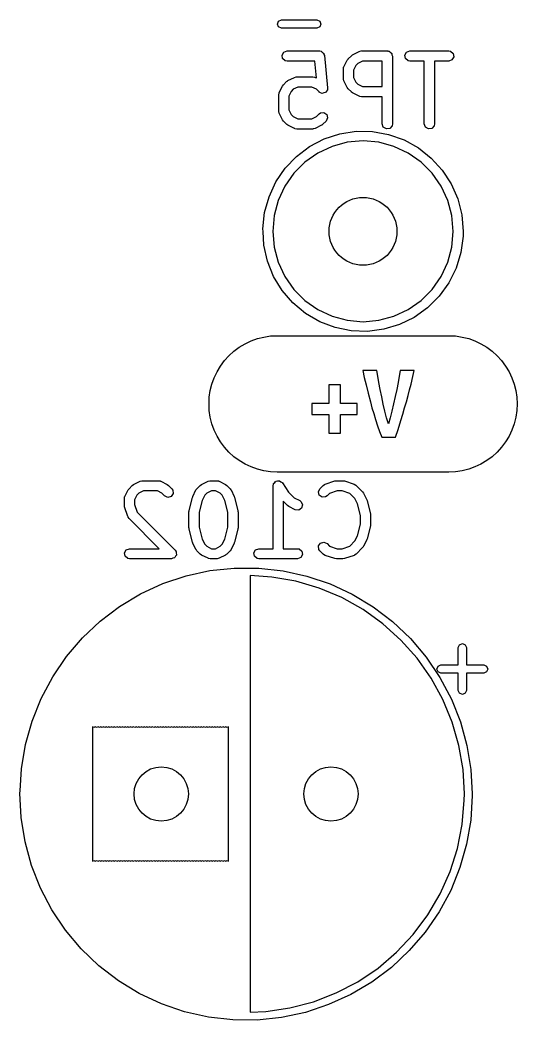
# Model space of a CAD drawing. Extents: x 64 to 231, y -147 to -43.
# Drawn here: x 175.47 to 182.79, y -129.69 to -114.97 of the extents above; entities that cross this region are included whole.
import ezdxf

# ---------------------------------------------------------------- set-up
doc = ezdxf.new("R2010")
doc.units = 0
doc.layers.add('BLACK', color=7, linetype='CONTINUOUS')

msp = doc.modelspace()

# ---------------------------------------------------------------- linework, layer by layer
at = {"layer": 'BLACK', "linetype": 'CONTINUOUS'}
for p, q in [((179.257, -115.035), (179.274, -114.993)), ((179.274, -115.077), (179.257, -115.035)), ((179.274, -114.993), (179.317, -114.975)), ((179.317, -115.095), (179.274, -115.077)), ((179.317, -114.975), (179.839, -114.975)), ((179.839, -114.975), (179.882, -114.993)), ((179.882, -115.077), (179.839, -115.095)), ((179.882, -114.993), (179.899, -115.035)), ((179.899, -115.035), (179.882, -115.077)), ((179.839, -115.095), (179.317, -115.095)), ((179.325, -115.492), (179.351, -115.448)), ((179.334, -115.542), (179.325, -115.492)), ((179.351, -115.448), (179.399, -115.43)), ((179.399, -115.43), (179.875, -115.43)), ((179.875, -115.43), (179.879, -115.431)), ((179.879, -115.431), (179.881, -115.43)), ((179.881, -115.43), (179.883, -115.431)), ((179.883, -115.431), (179.901, -115.435)), ((179.901, -115.435), (179.913, -115.445)), ((179.913, -115.445), (179.927, -115.451)), ((179.927, -115.451), (179.932, -115.461)), ((179.932, -115.461), (179.94, -115.467)), ((179.94, -115.467), (179.943, -115.483)), ((179.943, -115.483), (179.95, -115.498)), ((179.95, -115.498), (179.997, -115.974)), ((180.298, -115.547), (180.346, -115.5)), ((180.346, -115.5), (180.364, -115.487)), ((180.364, -115.487), (180.365, -115.486)), ((180.365, -115.486), (180.46, -115.438)), ((180.46, -115.438), (180.485, -115.43)), ((180.485, -115.43), (180.49, -115.432)), ((180.49, -115.432), (180.494, -115.43)), ((180.494, -115.43), (180.875, -115.43)), ((180.875, -115.43), (180.885, -115.432)), ((180.885, -115.432), (180.888, -115.431)), ((180.888, -115.431), (180.891, -115.433)), ((180.891, -115.433), (180.901, -115.435)), ((180.901, -115.435), (180.916, -115.447)), ((180.916, -115.447), (180.932, -115.457)), ((180.932, -115.457), (180.935, -115.463)), ((180.935, -115.463), (180.94, -115.467)), ((180.94, -115.467), (180.943, -115.487)), ((180.943, -115.487), (180.95, -115.505)), ((180.95, -115.505), (180.95, -116.505)), ((181.134, -115.492), (181.16, -115.448)), ((181.143, -115.542), (181.134, -115.492)), ((181.16, -115.448), (181.208, -115.43)), ((181.208, -115.43), (181.78, -115.43)), ((181.78, -115.43), (181.805, -115.435)), ((181.805, -115.435), (181.845, -115.467)), ((181.854, -115.518), (181.828, -115.562)), ((181.845, -115.467), (181.854, -115.518)), ((179.373, -115.575), (179.334, -115.542)), ((179.399, -115.58), (179.373, -115.575)), ((179.807, -115.58), (179.399, -115.58)), ((179.832, -115.828), (179.807, -115.58)), ((180.233, -115.67), (180.236, -115.666)), ((180.236, -115.662), (180.284, -115.567)), ((180.236, -115.666), (180.236, -115.662)), ((180.284, -115.567), (180.297, -115.549)), ((180.297, -115.549), (180.298, -115.547)), ((180.413, -115.645), (180.379, -115.713)), ((180.443, -115.614), (180.413, -115.645)), ((180.512, -115.58), (180.443, -115.614)), ((180.8, -115.58), (180.512, -115.58)), ((180.8, -115.954), (180.8, -115.58)), ((181.183, -115.575), (181.143, -115.542)), ((181.208, -115.58), (181.183, -115.575)), ((181.419, -115.58), (181.208, -115.58)), ((181.419, -116.505), (181.419, -115.58)), ((181.78, -115.58), (181.569, -115.58)), ((181.569, -115.58), (181.569, -116.505)), ((181.828, -115.562), (181.78, -115.58)), ((179.508, -115.819), (179.533, -115.811)), ((179.533, -115.811), (179.537, -115.812)), ((179.537, -115.812), (179.542, -115.811)), ((179.542, -115.811), (179.78, -115.811)), ((179.78, -115.811), (179.805, -115.815)), ((180.229, -115.695), (180.233, -115.67)), ((180.229, -115.838), (180.229, -115.695)), ((180.379, -115.713), (180.379, -115.821)), ((179.284, -116.043), (179.332, -115.948)), ((179.332, -115.948), (179.345, -115.93)), ((179.345, -115.93), (179.346, -115.928)), ((179.346, -115.928), (179.393, -115.881)), ((179.393, -115.881), (179.412, -115.868)), ((179.412, -115.868), (179.413, -115.866)), ((179.413, -115.866), (179.508, -115.819)), ((179.559, -115.961), (179.491, -115.995)), ((179.762, -115.961), (179.559, -115.961)), ((179.831, -115.995), (179.762, -115.961)), ((179.805, -115.815), (179.809, -115.818)), ((179.809, -115.818), (179.813, -115.819)), ((179.813, -115.819), (179.832, -115.828)), ((180.23, -115.843), (180.229, -115.838)), ((180.229, -115.847), (180.23, -115.843)), ((180.236, -115.872), (180.229, -115.847)), ((180.284, -115.967), (180.236, -115.872)), ((180.379, -115.821), (180.413, -115.889)), ((180.413, -115.889), (180.443, -115.92)), ((180.443, -115.92), (180.512, -115.954)), ((180.512, -115.954), (180.8, -115.954)), ((179.276, -116.076), (179.281, -116.051)), ((179.276, -116.315), (179.276, -116.076)), ((179.281, -116.051), (179.284, -116.047)), ((179.284, -116.047), (179.284, -116.043)), ((179.46, -116.026), (179.426, -116.094)), ((179.426, -116.094), (179.426, -116.297)), ((179.491, -115.995), (179.46, -116.026)), ((179.87, -116.034), (179.831, -115.995)), ((179.87, -116.035), (179.87, -116.034)), ((179.87, -116.034), (179.87, -116.034)), ((179.893, -116.045), (179.87, -116.035)), ((179.916, -116.056), (179.893, -116.045)), ((179.917, -116.056), (179.916, -116.056)), ((179.916, -116.056), (179.916, -116.056)), ((179.941, -116.049), (179.917, -116.056)), ((179.966, -116.043), (179.941, -116.049)), ((179.981, -116.021), (179.966, -116.042)), ((179.966, -116.042), (179.966, -116.042)), ((179.966, -116.042), (179.966, -116.043)), ((179.995, -116.001), (179.981, -116.021)), ((179.997, -115.974), (179.995, -116)), ((179.995, -116), (179.995, -116)), ((179.995, -116), (179.995, -116.001)), ((180.285, -115.968), (180.284, -115.967)), ((180.298, -115.987), (180.285, -115.968)), ((180.346, -116.034), (180.298, -115.987)), ((180.347, -116.035), (180.346, -116.034)), ((180.365, -116.048), (180.347, -116.035)), ((180.46, -116.096), (180.365, -116.048)), ((180.465, -116.096), (180.46, -116.096)), ((180.468, -116.099), (180.465, -116.096)), ((180.494, -116.104), (180.468, -116.099)), ((180.8, -116.104), (180.494, -116.104)), ((180.8, -116.505), (180.8, -116.104)), ((179.278, -116.319), (179.276, -116.315)), ((179.277, -116.323), (179.278, -116.319)), ((179.284, -116.348), (179.277, -116.323)), ((179.332, -116.443), (179.284, -116.348)), ((179.426, -116.297), (179.46, -116.365)), ((179.46, -116.365), (179.491, -116.396)), ((179.491, -116.396), (179.559, -116.43)), ((179.762, -116.43), (179.831, -116.396)), ((179.831, -116.396), (179.87, -116.357)), ((179.87, -116.357), (179.891, -116.342)), ((179.891, -116.342), (179.942, -116.337)), ((179.942, -116.337), (179.984, -116.367)), ((179.984, -116.367), (179.997, -116.416)), ((179.333, -116.444), (179.332, -116.443)), ((179.346, -116.463), (179.333, -116.444)), ((179.393, -116.51), (179.346, -116.463)), ((179.395, -116.511), (179.393, -116.51)), ((179.413, -116.524), (179.395, -116.511)), ((179.508, -116.572), (179.413, -116.524)), ((179.559, -116.43), (179.762, -116.43)), ((179.908, -116.524), (179.813, -116.572)), ((179.91, -116.523), (179.908, -116.524)), ((179.928, -116.51), (179.91, -116.523)), ((179.976, -116.463), (179.928, -116.51)), ((179.997, -116.416), (179.976, -116.463)), ((180.817, -116.553), (180.8, -116.505)), ((180.945, -116.531), (180.912, -116.57)), ((180.95, -116.505), (180.945, -116.531)), ((181.437, -116.553), (181.419, -116.505)), ((181.564, -116.531), (181.531, -116.57)), ((181.569, -116.505), (181.564, -116.531)), ((179.513, -116.573), (179.508, -116.572)), ((179.516, -116.575), (179.513, -116.573)), ((179.542, -116.58), (179.516, -116.575)), ((179.78, -116.58), (179.542, -116.58)), ((179.784, -116.578), (179.78, -116.58)), ((179.788, -116.579), (179.784, -116.578)), ((179.813, -116.572), (179.788, -116.579)), ((179.946, -116.725), (180.176, -116.65)), ((180.176, -116.65), (180.415, -116.613)), ((180.415, -116.613), (180.657, -116.616)), ((180.657, -116.616), (180.895, -116.659)), ((180.862, -116.579), (180.817, -116.553)), ((180.912, -116.57), (180.862, -116.579)), ((180.895, -116.659), (181.122, -116.739)), ((181.481, -116.579), (181.437, -116.553)), ((181.531, -116.57), (181.481, -116.579)), ((179.539, -116.982), (179.732, -116.836)), ((179.732, -116.836), (179.946, -116.725)), ((180.063, -116.835), (179.853, -116.933)), ((180.287, -116.775), (180.063, -116.835)), ((180.518, -116.755), (180.287, -116.775)), ((180.749, -116.775), (180.518, -116.755)), ((180.973, -116.835), (180.749, -116.775)), ((181.183, -116.933), (180.973, -116.835)), ((181.122, -116.739), (181.334, -116.856)), ((179.372, -117.156), (179.539, -116.982)), ((179.853, -116.933), (179.663, -117.066)), ((181.373, -117.066), (181.183, -116.933)), ((181.334, -116.856), (181.524, -117.006)), ((179.663, -117.066), (179.499, -117.23)), ((181.537, -117.23), (181.373, -117.066)), ((181.524, -117.006), (181.686, -117.185)), ((179.235, -117.356), (179.372, -117.156)), ((179.499, -117.23), (179.366, -117.42)), ((181.67, -117.42), (181.537, -117.23)), ((181.686, -117.185), (181.818, -117.388)), ((179.134, -117.575), (179.235, -117.356)), ((179.366, -117.42), (179.268, -117.63)), ((181.768, -117.63), (181.67, -117.42)), ((181.818, -117.388), (181.914, -117.609)), ((179.069, -117.808), (179.134, -117.575)), ((179.268, -117.63), (179.208, -117.854)), ((181.828, -117.854), (181.768, -117.63)), ((181.914, -117.609), (181.973, -117.844)), ((179.043, -118.049), (179.069, -117.808)), ((179.208, -117.854), (179.188, -118.085)), ((181.848, -118.085), (181.828, -117.854)), ((181.973, -117.844), (181.993, -118.085)), ((179.045, -118.085), (179.043, -118.049)), ((179.057, -118.29), (179.045, -118.085)), ((179.188, -118.085), (179.208, -118.316)), ((181.828, -118.316), (181.848, -118.085)), ((181.991, -118.157), (181.959, -118.396)), ((181.993, -118.085), (181.991, -118.157)), ((179.11, -118.526), (179.057, -118.29)), ((179.208, -118.316), (179.268, -118.54)), ((181.768, -118.54), (181.828, -118.316)), ((181.959, -118.396), (181.889, -118.628)), ((179.201, -118.75), (179.11, -118.526)), ((179.268, -118.54), (179.366, -118.75)), ((181.67, -118.75), (181.768, -118.54)), ((179.328, -118.956), (179.201, -118.75)), ((179.366, -118.75), (179.499, -118.94)), ((181.537, -118.94), (181.67, -118.75)), ((181.889, -118.628), (181.782, -118.844)), ((181.782, -118.844), (181.641, -119.041)), ((179.486, -119.138), (179.328, -118.956)), ((179.499, -118.94), (179.663, -119.103)), ((181.373, -119.103), (181.537, -118.94)), ((181.641, -119.041), (181.47, -119.211)), ((179.672, -119.293), (179.486, -119.138)), ((179.663, -119.103), (179.853, -119.236)), ((181.183, -119.236), (181.373, -119.103)), ((179.88, -119.415), (179.672, -119.293)), ((179.853, -119.236), (180.063, -119.334)), ((180.063, -119.334), (180.287, -119.394)), ((180.749, -119.394), (180.973, -119.334)), ((180.973, -119.334), (181.183, -119.236)), ((181.47, -119.211), (181.273, -119.352)), ((180.106, -119.501), (179.88, -119.415)), ((180.287, -119.394), (180.518, -119.415)), ((180.518, -119.415), (180.749, -119.394)), ((181.056, -119.458), (180.824, -119.527)), ((181.273, -119.352), (181.056, -119.458)), ((178.962, -119.664), (179.058, -119.64)), ((179.058, -119.64), (179.155, -119.625)), ((179.155, -119.625), (179.253, -119.621)), ((179.253, -119.621), (181.782, -119.621)), ((180.343, -119.549), (180.106, -119.501)), ((180.585, -119.558), (180.343, -119.549)), ((180.824, -119.527), (180.585, -119.558)), ((181.782, -119.621), (181.881, -119.625)), ((181.881, -119.625), (181.978, -119.64)), ((181.978, -119.64), (182.074, -119.664)), ((178.696, -119.79), (178.78, -119.739)), ((178.78, -119.739), (178.869, -119.697)), ((178.869, -119.697), (178.962, -119.664)), ((182.074, -119.664), (182.166, -119.697)), ((182.166, -119.697), (182.255, -119.739)), ((182.255, -119.739), (182.34, -119.79)), ((178.477, -119.988), (178.544, -119.915)), ((178.544, -119.915), (178.617, -119.849)), ((178.617, -119.849), (178.696, -119.79)), ((182.34, -119.79), (182.419, -119.849)), ((182.419, -119.849), (182.492, -119.915)), ((182.492, -119.915), (182.558, -119.988)), ((178.368, -120.151), (178.419, -120.067)), ((178.419, -120.067), (178.477, -119.988)), ((182.558, -119.988), (182.617, -120.067)), ((182.617, -120.067), (182.668, -120.151)), ((178.326, -120.24), (178.368, -120.151)), ((180.72, -120.133), (180.515, -120.133)), ((180.515, -120.133), (180.537, -120.234)), ((180.734, -120.216), (180.72, -120.133)), ((180.752, -120.311), (180.734, -120.216)), ((181.051, -120.216), (181.035, -120.31)), ((181.063, -120.133), (181.051, -120.216)), ((181.269, -120.133), (181.063, -120.133)), ((181.225, -120.333), (181.251, -120.222)), ((181.251, -120.222), (181.269, -120.133)), ((182.668, -120.151), (182.71, -120.24)), ((178.269, -120.429), (178.293, -120.333)), ((178.293, -120.333), (178.326, -120.24)), ((180.184, -120.343), (180.015, -120.343)), ((180.015, -120.343), (180.015, -120.619)), ((180.184, -120.619), (180.184, -120.343)), ((180.537, -120.234), (180.562, -120.346)), ((180.562, -120.346), (180.592, -120.466)), ((180.772, -120.414), (180.752, -120.311)), ((181.035, -120.31), (181.014, -120.413)), ((181.204, -120.416), (181.225, -120.333)), ((182.71, -120.24), (182.743, -120.333)), ((182.743, -120.333), (182.767, -120.429)), ((178.254, -120.526), (178.269, -120.429)), ((180.592, -120.466), (180.626, -120.593)), ((180.793, -120.52), (180.772, -120.414)), ((180.816, -120.626), (180.793, -120.52)), ((180.992, -120.518), (180.969, -120.625)), ((181.014, -120.413), (180.992, -120.518)), ((181.157, -120.593), (181.181, -120.503)), ((181.181, -120.503), (181.204, -120.416)), ((182.767, -120.429), (182.781, -120.526)), ((178.25, -120.625), (178.254, -120.526)), ((178.254, -120.723), (178.25, -120.625)), ((180.015, -120.619), (179.766, -120.619)), ((179.766, -120.619), (179.766, -120.779)), ((180.433, -120.619), (180.184, -120.619)), ((180.433, -120.779), (180.433, -120.619)), ((180.626, -120.593), (180.65, -120.68)), ((180.841, -120.731), (180.816, -120.626)), ((180.969, -120.625), (180.943, -120.729)), ((181.131, -120.684), (181.157, -120.593)), ((182.781, -120.526), (182.786, -120.625)), ((182.786, -120.625), (182.781, -120.723)), ((178.269, -120.82), (178.254, -120.723)), ((179.766, -120.779), (180.015, -120.779)), ((180.015, -120.779), (180.015, -121.056)), ((180.184, -121.056), (180.184, -120.779)), ((180.184, -120.779), (180.433, -120.779)), ((180.65, -120.68), (180.677, -120.767)), ((180.677, -120.767), (180.704, -120.856)), ((180.866, -120.829), (180.841, -120.731)), ((180.943, -120.729), (180.917, -120.828)), ((181.076, -120.868), (181.104, -120.776)), ((181.104, -120.776), (181.131, -120.684)), ((182.781, -120.723), (182.767, -120.82)), ((178.293, -120.916), (178.269, -120.82)), ((178.326, -121.009), (178.293, -120.916)), ((180.704, -120.856), (180.733, -120.945)), ((180.733, -120.945), (180.763, -121.031)), ((180.892, -120.916), (180.866, -120.829)), ((180.917, -120.828), (180.892, -120.916)), ((181.034, -120.999), (181.076, -120.868)), ((182.743, -120.916), (182.71, -121.009)), ((182.767, -120.82), (182.743, -120.916)), ((178.368, -121.098), (178.326, -121.009)), ((178.419, -121.182), (178.368, -121.098)), ((180.015, -121.056), (180.184, -121.056)), ((180.763, -121.031), (180.793, -121.116)), ((180.995, -121.116), (181.034, -120.999)), ((182.668, -121.098), (182.617, -121.182)), ((182.71, -121.009), (182.668, -121.098)), ((178.477, -121.262), (178.419, -121.182)), ((180.793, -121.116), (180.995, -121.116)), ((182.617, -121.182), (182.558, -121.262)), ((178.544, -121.335), (178.477, -121.262)), ((178.617, -121.401), (178.544, -121.335)), ((178.696, -121.459), (178.617, -121.401)), ((182.419, -121.401), (182.34, -121.459)), ((182.492, -121.335), (182.419, -121.401)), ((182.558, -121.262), (182.492, -121.335)), ((178.78, -121.51), (178.696, -121.459)), ((178.869, -121.552), (178.78, -121.51)), ((178.962, -121.585), (178.869, -121.552)), ((182.166, -121.552), (182.074, -121.585)), ((182.255, -121.51), (182.166, -121.552)), ((182.34, -121.459), (182.255, -121.51)), ((179.058, -121.609), (178.962, -121.585)), ((179.155, -121.624), (179.058, -121.609)), ((179.253, -121.629), (179.155, -121.624)), ((181.782, -121.629), (179.253, -121.629)), ((181.881, -121.624), (181.782, -121.629)), ((181.978, -121.609), (181.881, -121.624)), ((182.074, -121.585), (181.978, -121.609)), ((177.072, -121.872), (177.12, -121.824)), ((177.12, -121.824), (177.138, -121.811)), ((177.138, -121.811), (177.14, -121.81)), ((177.14, -121.81), (177.235, -121.762)), ((177.235, -121.762), (177.26, -121.755)), ((177.26, -121.755), (177.264, -121.756)), ((177.264, -121.756), (177.268, -121.755)), ((177.268, -121.755), (177.506, -121.755)), ((177.506, -121.755), (177.532, -121.759)), ((177.532, -121.759), (177.536, -121.762)), ((177.536, -121.762), (177.54, -121.762)), ((177.54, -121.762), (177.635, -121.81)), ((177.635, -121.81), (177.653, -121.823)), ((177.653, -121.823), (177.655, -121.824)), ((177.655, -121.824), (177.702, -121.872)), ((178.072, -121.872), (178.12, -121.824)), ((178.12, -121.824), (178.138, -121.811)), ((178.138, -121.811), (178.14, -121.81)), ((178.14, -121.81), (178.235, -121.762)), ((178.235, -121.762), (178.26, -121.755)), ((178.26, -121.755), (178.264, -121.756)), ((178.264, -121.756), (178.268, -121.755)), ((178.268, -121.755), (178.364, -121.755)), ((178.364, -121.755), (178.389, -121.759)), ((178.389, -121.759), (178.393, -121.762)), ((178.393, -121.762), (178.397, -121.762)), ((178.397, -121.762), (178.492, -121.81)), ((178.492, -121.81), (178.51, -121.823)), ((178.51, -121.823), (178.512, -121.824)), ((178.512, -121.824), (178.56, -121.872)), ((179.193, -121.83), (179.198, -121.804)), ((179.193, -122.755), (179.193, -121.83)), ((179.198, -121.804), (179.201, -121.801)), ((179.201, -121.796), (179.217, -121.781)), ((179.201, -121.801), (179.201, -121.796)), ((179.217, -121.781), (179.231, -121.765)), ((179.231, -121.765), (179.235, -121.764)), ((179.235, -121.764), (179.238, -121.761)), ((179.238, -121.761), (179.26, -121.759)), ((179.26, -121.759), (179.281, -121.756)), ((179.281, -121.756), (179.285, -121.758)), ((179.285, -121.758), (179.289, -121.758)), ((179.289, -121.758), (179.307, -121.77)), ((179.307, -121.77), (179.326, -121.781)), ((179.326, -121.781), (179.327, -121.785)), ((179.327, -121.785), (179.331, -121.788)), ((179.331, -121.788), (179.422, -121.925)), ((179.882, -121.872), (179.93, -121.824)), ((179.93, -121.824), (179.951, -121.809)), ((179.951, -121.809), (179.955, -121.809)), ((179.955, -121.809), (179.959, -121.806)), ((179.959, -121.806), (180.102, -121.758)), ((180.102, -121.758), (180.124, -121.755)), ((180.124, -121.755), (180.126, -121.755)), ((180.126, -121.755), (180.221, -121.755)), ((180.221, -121.755), (180.243, -121.758)), ((180.243, -121.758), (180.244, -121.758)), ((180.244, -121.758), (180.387, -121.806)), ((180.387, -121.806), (180.41, -121.818)), ((180.41, -121.818), (180.413, -121.822)), ((180.413, -121.822), (180.417, -121.824)), ((180.417, -121.824), (180.512, -121.919)), ((177.003, -122.02), (177.007, -121.994)), ((177.007, -121.994), (177.01, -121.991)), ((177.01, -121.991), (177.011, -121.987)), ((177.011, -121.987), (177.058, -121.891)), ((177.058, -121.891), (177.072, -121.873)), ((177.072, -121.873), (177.072, -121.872)), ((177.187, -121.969), (177.153, -122.038)), ((177.218, -121.939), (177.187, -121.969)), ((177.286, -121.905), (177.218, -121.939)), ((177.489, -121.905), (177.286, -121.905)), ((177.557, -121.939), (177.489, -121.905)), ((177.596, -121.978), (177.557, -121.939)), ((177.643, -122), (177.596, -121.978)), ((177.692, -121.986), (177.643, -122)), ((177.722, -121.944), (177.692, -121.986)), ((177.702, -121.872), (177.717, -121.893)), ((177.717, -121.893), (177.722, -121.944)), ((178.005, -122.002), (178.01, -121.99)), ((178.01, -121.99), (178.011, -121.987)), ((178.011, -121.987), (178.058, -121.891)), ((178.058, -121.891), (178.072, -121.873)), ((178.072, -121.873), (178.072, -121.872)), ((178.187, -121.969), (178.149, -122.046)), ((178.218, -121.939), (178.187, -121.969)), ((178.286, -121.905), (178.218, -121.939)), ((178.346, -121.905), (178.286, -121.905)), ((178.414, -121.939), (178.346, -121.905)), ((178.445, -121.969), (178.414, -121.939)), ((178.483, -122.046), (178.445, -121.969)), ((178.56, -121.872), (178.572, -121.89)), ((178.572, -121.89), (178.574, -121.891)), ((178.574, -121.891), (178.621, -121.987)), ((178.621, -121.987), (178.625, -121.999)), ((179.422, -121.925), (179.503, -122.006)), ((179.86, -121.918), (179.882, -121.872)), ((179.874, -121.968), (179.86, -121.918)), ((179.916, -121.997), (179.874, -121.968)), ((179.967, -121.993), (179.916, -121.997)), ((179.988, -121.978), (179.967, -121.993)), ((180.023, -121.943), (179.988, -121.978)), ((180.138, -121.905), (180.023, -121.943)), ((180.209, -121.905), (180.138, -121.905)), ((180.323, -121.943), (180.209, -121.905)), ((180.397, -122.017), (180.323, -121.943)), ((180.512, -121.919), (180.525, -121.938)), ((180.525, -121.938), (180.526, -121.939)), ((180.526, -121.939), (180.574, -122.034)), ((177.003, -122.115), (177.003, -122.02)), ((177.003, -122.117), (177.003, -122.115)), ((177.007, -122.139), (177.003, -122.117)), ((177.054, -122.282), (177.007, -122.139)), ((177.153, -122.038), (177.153, -122.103)), ((177.153, -122.103), (177.191, -122.218)), ((177.958, -122.192), (178.005, -122.002)), ((178.149, -122.046), (178.105, -122.22)), ((178.527, -122.22), (178.483, -122.046)), ((178.625, -121.999), (178.627, -122.002)), ((178.627, -122.002), (178.674, -122.192)), ((179.406, -122.121), (179.343, -122.058)), ((179.343, -122.058), (179.343, -122.755)), ((179.407, -122.121), (179.406, -122.121)), ((179.425, -122.135), (179.407, -122.121)), ((179.521, -122.182), (179.425, -122.135)), ((179.503, -122.006), (179.588, -122.048)), ((179.588, -122.048), (179.609, -122.064)), ((179.609, -122.064), (179.629, -122.111)), ((179.629, -122.111), (179.614, -122.16)), ((180.436, -122.094), (180.397, -122.017)), ((180.479, -122.267), (180.436, -122.094)), ((180.574, -122.034), (180.577, -122.047)), ((180.577, -122.047), (180.579, -122.049)), ((180.579, -122.049), (180.627, -122.24)), ((177.057, -122.285), (177.054, -122.282)), ((177.058, -122.29), (177.057, -122.285)), ((177.191, -122.218), (177.75, -122.777)), ((177.955, -122.211), (177.958, -122.196)), ((177.955, -122.449), (177.955, -122.211)), ((177.958, -122.196), (177.958, -122.192)), ((178.105, -122.22), (178.105, -122.439)), ((178.527, -122.439), (178.527, -122.22)), ((178.674, -122.192), (178.676, -122.207)), ((178.676, -122.207), (178.677, -122.211)), ((178.677, -122.211), (178.677, -122.449)), ((179.572, -122.188), (179.521, -122.182)), ((179.614, -122.16), (179.572, -122.188)), ((180.479, -122.392), (180.479, -122.267)), ((180.627, -122.24), (180.628, -122.255)), ((180.628, -122.255), (180.629, -122.258)), ((180.629, -122.258), (180.629, -122.401)), ((177.072, -122.311), (177.058, -122.29)), ((177.516, -122.755), (177.072, -122.311)), ((180.436, -122.565), (180.479, -122.392)), ((180.627, -122.419), (180.579, -122.61)), ((180.629, -122.401), (180.626, -122.416)), ((180.626, -122.416), (180.627, -122.419)), ((177.956, -122.452), (177.955, -122.449)), ((177.958, -122.467), (177.956, -122.452)), ((178.005, -122.657), (177.958, -122.467)), ((178.105, -122.439), (178.149, -122.613)), ((178.483, -122.613), (178.527, -122.439)), ((178.674, -122.467), (178.627, -122.657)), ((178.677, -122.449), (178.674, -122.463)), ((178.674, -122.463), (178.674, -122.467)), ((180.397, -122.642), (180.436, -122.565)), ((178.007, -122.66), (178.005, -122.657)), ((178.011, -122.673), (178.007, -122.66)), ((178.058, -122.768), (178.011, -122.673)), ((178.149, -122.613), (178.187, -122.69)), ((178.187, -122.69), (178.218, -122.72)), ((178.218, -122.72), (178.286, -122.755)), ((178.346, -122.755), (178.414, -122.72)), ((178.414, -122.72), (178.445, -122.69)), ((178.445, -122.69), (178.483, -122.613)), ((178.621, -122.673), (178.574, -122.768)), ((178.622, -122.669), (178.621, -122.673)), ((178.627, -122.657), (178.622, -122.669)), ((179.863, -122.715), (179.892, -122.673)), ((179.867, -122.766), (179.863, -122.715)), ((179.892, -122.673), (179.942, -122.66)), ((179.942, -122.66), (179.988, -122.681)), ((179.988, -122.681), (180.023, -122.716)), ((180.023, -122.716), (180.138, -122.755)), ((180.209, -122.755), (180.323, -122.716)), ((180.323, -122.716), (180.397, -122.642)), ((180.526, -122.72), (180.513, -122.738)), ((180.574, -122.625), (180.526, -122.72)), ((180.579, -122.61), (180.574, -122.621)), ((180.574, -122.621), (180.574, -122.625)), ((177.004, -122.817), (177.03, -122.772)), ((177.013, -122.867), (177.004, -122.817)), ((177.052, -122.9), (177.013, -122.867)), ((177.03, -122.772), (177.078, -122.755)), ((177.078, -122.755), (177.516, -122.755)), ((177.756, -122.867), (177.745, -122.887)), ((177.75, -122.777), (177.759, -122.79)), ((177.769, -122.849), (177.756, -122.867)), ((177.759, -122.79), (177.762, -122.792)), ((177.762, -122.792), (177.762, -122.794)), ((177.762, -122.794), (177.765, -122.798)), ((177.765, -122.798), (177.767, -122.82)), ((177.767, -122.82), (177.771, -122.843)), ((177.771, -122.843), (177.769, -122.846)), ((177.769, -122.846), (177.769, -122.849)), ((178.06, -122.769), (178.058, -122.768)), ((178.072, -122.787), (178.06, -122.769)), ((178.12, -122.835), (178.072, -122.787)), ((178.122, -122.836), (178.12, -122.835)), ((178.14, -122.849), (178.122, -122.836)), ((178.235, -122.897), (178.14, -122.849)), ((178.286, -122.755), (178.346, -122.755)), ((178.492, -122.849), (178.397, -122.897)), ((178.494, -122.848), (178.492, -122.849)), ((178.512, -122.835), (178.494, -122.848)), ((178.56, -122.787), (178.512, -122.835)), ((178.574, -122.768), (178.56, -122.786)), ((178.56, -122.786), (178.56, -122.787)), ((178.909, -122.817), (178.934, -122.772)), ((178.918, -122.867), (178.909, -122.817)), ((178.957, -122.9), (178.918, -122.867)), ((178.934, -122.772), (178.983, -122.755)), ((178.983, -122.755), (179.193, -122.755)), ((179.343, -122.755), (179.554, -122.755)), ((179.554, -122.755), (179.58, -122.759)), ((179.58, -122.759), (179.619, -122.792)), ((179.628, -122.843), (179.602, -122.887)), ((179.619, -122.792), (179.628, -122.843)), ((179.882, -122.787), (179.867, -122.766)), ((179.93, -122.835), (179.882, -122.787)), ((179.934, -122.837), (179.93, -122.835)), ((179.936, -122.841), (179.934, -122.837)), ((179.959, -122.853), (179.936, -122.841)), ((180.102, -122.901), (179.959, -122.853)), ((180.138, -122.755), (180.209, -122.755)), ((180.387, -122.853), (180.244, -122.901)), ((180.391, -122.85), (180.387, -122.853)), ((180.395, -122.85), (180.391, -122.85)), ((180.417, -122.835), (180.395, -122.85)), ((180.512, -122.74), (180.417, -122.835)), ((180.513, -122.738), (180.512, -122.74)), ((177.078, -122.905), (177.052, -122.9)), ((177.697, -122.905), (177.078, -122.905)), ((177.718, -122.897), (177.697, -122.905)), ((177.74, -122.891), (177.718, -122.897)), ((177.742, -122.888), (177.74, -122.891)), ((177.745, -122.887), (177.742, -122.888)), ((178.239, -122.897), (178.235, -122.897)), ((178.243, -122.9), (178.239, -122.897)), ((178.268, -122.905), (178.243, -122.9)), ((178.364, -122.905), (178.268, -122.905)), ((178.368, -122.903), (178.364, -122.905)), ((178.372, -122.904), (178.368, -122.903)), ((178.397, -122.897), (178.372, -122.904)), ((178.983, -122.905), (178.957, -122.9)), ((179.554, -122.905), (178.983, -122.905)), ((179.602, -122.887), (179.554, -122.905)), ((180.103, -122.901), (180.102, -122.901)), ((180.126, -122.905), (180.103, -122.901)), ((180.221, -122.905), (180.126, -122.905)), ((180.222, -122.904), (180.221, -122.905)), ((180.244, -122.901), (180.222, -122.904)), ((177.57, -123.269), (177.912, -123.155)), ((177.912, -123.155), (178.264, -123.078)), ((178.264, -123.078), (178.622, -123.04)), ((178.622, -123.04), (178.982, -123.04)), ((179.177, -123.173), (178.856, -123.152)), ((178.856, -123.152), (178.856, -129.575)), ((178.982, -123.04), (179.34, -123.08)), ((179.34, -123.08), (179.692, -123.158)), ((179.692, -123.158), (180.033, -123.273)), ((177.243, -123.419), (177.57, -123.269)), ((179.53, -123.235), (179.177, -123.173)), ((179.874, -123.336), (179.53, -123.235)), ((180.033, -123.273), (180.359, -123.425)), ((176.934, -123.604), (177.243, -123.419)), ((180.205, -123.475), (179.874, -123.336)), ((180.359, -123.425), (180.668, -123.611)), ((176.647, -123.822), (176.934, -123.604)), ((180.519, -123.65), (180.205, -123.475)), ((180.668, -123.611), (180.954, -123.829)), ((180.811, -123.859), (180.519, -123.65)), ((176.385, -124.069), (176.647, -123.822)), ((181.077, -124.1), (180.811, -123.859)), ((180.954, -123.829), (181.215, -124.077)), ((176.151, -124.342), (176.385, -124.069)), ((181.316, -124.368), (181.077, -124.1)), ((181.215, -124.077), (181.448, -124.352)), ((181.921, -124.211), (181.939, -124.169)), ((181.939, -124.169), (181.981, -124.151)), ((181.981, -124.151), (182.024, -124.169)), ((182.024, -124.169), (182.041, -124.211)), ((175.948, -124.64), (176.151, -124.342)), ((181.921, -124.466), (181.921, -124.211)), ((182.041, -124.211), (182.041, -124.466)), ((181.523, -124.661), (181.316, -124.368)), ((181.448, -124.352), (181.65, -124.65)), ((181.606, -124.526), (181.624, -124.484)), ((181.624, -124.484), (181.666, -124.466)), ((181.666, -124.466), (181.921, -124.466)), ((182.041, -124.466), (182.296, -124.466)), ((182.296, -124.466), (182.339, -124.484)), ((182.339, -124.484), (182.356, -124.526)), ((175.778, -124.958), (175.948, -124.64)), ((181.624, -124.568), (181.606, -124.526)), ((181.666, -124.586), (181.624, -124.568)), ((181.921, -124.586), (181.666, -124.586)), ((181.921, -124.841), (181.921, -124.586)), ((182.296, -124.586), (182.041, -124.586)), ((182.041, -124.586), (182.041, -124.841)), ((182.339, -124.568), (182.296, -124.586)), ((182.356, -124.526), (182.339, -124.568)), ((181.695, -124.976), (181.523, -124.661)), ((181.65, -124.65), (181.819, -124.968)), ((181.939, -124.883), (181.921, -124.841)), ((181.981, -124.901), (181.939, -124.883)), ((182.024, -124.883), (181.981, -124.901)), ((182.041, -124.841), (182.024, -124.883)), ((175.644, -125.292), (175.778, -124.958)), ((181.832, -125.308), (181.695, -124.976)), ((181.819, -124.968), (181.952, -125.303)), ((175.546, -125.639), (175.644, -125.292)), ((176.555, -125.385), (176.535, -125.377)), ((176.535, -125.377), (176.535, -127.353)), ((176.575, -125.377), (176.555, -125.385)), ((176.595, -125.385), (176.575, -125.377)), ((176.615, -125.377), (176.595, -125.385)), ((176.635, -125.385), (176.615, -125.377)), ((176.655, -125.377), (176.635, -125.385)), ((176.675, -125.385), (176.655, -125.377)), ((176.695, -125.377), (176.675, -125.385)), ((176.715, -125.385), (176.695, -125.377)), ((176.735, -125.377), (176.715, -125.385)), ((176.755, -125.385), (176.735, -125.377)), ((176.775, -125.377), (176.755, -125.385)), ((176.795, -125.385), (176.775, -125.377)), ((176.815, -125.377), (176.795, -125.385)), ((176.835, -125.385), (176.815, -125.377)), ((176.855, -125.377), (176.835, -125.385)), ((176.875, -125.385), (176.855, -125.377)), ((176.895, -125.377), (176.875, -125.385)), ((176.915, -125.385), (176.895, -125.377)), ((176.935, -125.377), (176.915, -125.385)), ((176.955, -125.385), (176.935, -125.377)), ((176.975, -125.377), (176.955, -125.385)), ((176.995, -125.385), (176.975, -125.377)), ((177.015, -125.377), (176.995, -125.385)), ((177.035, -125.385), (177.015, -125.377)), ((177.055, -125.377), (177.035, -125.385)), ((177.075, -125.385), (177.055, -125.377)), ((177.095, -125.377), (177.075, -125.385)), ((177.115, -125.385), (177.095, -125.377)), ((177.135, -125.377), (177.115, -125.385)), ((177.155, -125.385), (177.135, -125.377)), ((177.175, -125.377), (177.155, -125.385)), ((177.195, -125.385), (177.175, -125.377)), ((177.215, -125.377), (177.195, -125.385)), ((177.235, -125.385), (177.215, -125.377)), ((177.255, -125.377), (177.235, -125.385)), ((177.275, -125.385), (177.255, -125.377)), ((177.295, -125.377), (177.275, -125.385)), ((177.315, -125.385), (177.295, -125.377)), ((177.335, -125.377), (177.315, -125.385)), ((177.355, -125.385), (177.335, -125.377)), ((177.375, -125.377), (177.355, -125.385)), ((177.395, -125.385), (177.375, -125.377)), ((177.415, -125.377), (177.395, -125.385)), ((177.435, -125.385), (177.415, -125.377)), ((177.455, -125.377), (177.435, -125.385)), ((177.475, -125.385), (177.455, -125.377)), ((177.495, -125.377), (177.475, -125.385)), ((177.515, -125.385), (177.495, -125.377)), ((177.535, -125.377), (177.515, -125.385)), ((177.555, -125.385), (177.535, -125.377)), ((177.575, -125.377), (177.555, -125.385)), ((177.595, -125.385), (177.575, -125.377)), ((177.615, -125.377), (177.595, -125.385)), ((177.635, -125.385), (177.615, -125.377)), ((177.655, -125.377), (177.635, -125.385)), ((177.675, -125.385), (177.655, -125.377)), ((177.695, -125.377), (177.675, -125.385)), ((177.715, -125.385), (177.695, -125.377)), ((177.735, -125.377), (177.715, -125.385)), ((177.755, -125.385), (177.735, -125.377)), ((177.775, -125.377), (177.755, -125.385)), ((177.795, -125.385), (177.775, -125.377)), ((177.815, -125.377), (177.795, -125.385)), ((177.835, -125.385), (177.815, -125.377)), ((177.855, -125.377), (177.835, -125.385)), ((177.875, -125.385), (177.855, -125.377)), ((177.895, -125.377), (177.875, -125.385)), ((177.915, -125.385), (177.895, -125.377)), ((177.935, -125.377), (177.915, -125.385)), ((177.955, -125.385), (177.935, -125.377)), ((177.975, -125.377), (177.955, -125.385)), ((177.995, -125.385), (177.975, -125.377)), ((178.015, -125.377), (177.995, -125.385)), ((178.035, -125.385), (178.015, -125.377)), ((178.055, -125.377), (178.035, -125.385)), ((178.075, -125.385), (178.055, -125.377)), ((178.095, -125.377), (178.075, -125.385)), ((178.116, -125.385), (178.095, -125.377)), ((178.136, -125.377), (178.116, -125.385)), ((178.156, -125.385), (178.136, -125.377)), ((178.176, -125.377), (178.156, -125.385)), ((178.196, -125.385), (178.176, -125.377)), ((178.216, -125.377), (178.196, -125.385)), ((178.236, -125.385), (178.216, -125.377)), ((178.256, -125.377), (178.236, -125.385)), ((178.276, -125.385), (178.256, -125.377)), ((178.296, -125.377), (178.276, -125.385)), ((178.316, -125.385), (178.296, -125.377)), ((178.336, -125.377), (178.316, -125.385)), ((178.356, -125.385), (178.336, -125.377)), ((178.376, -125.377), (178.356, -125.385)), ((178.396, -125.385), (178.376, -125.377)), ((178.416, -125.377), (178.396, -125.385)), ((178.436, -125.385), (178.416, -125.377)), ((178.456, -125.377), (178.436, -125.385)), ((178.476, -125.385), (178.456, -125.377)), ((178.496, -125.377), (178.476, -125.385)), ((178.516, -125.385), (178.496, -125.377)), ((178.536, -125.377), (178.516, -125.385)), ((178.536, -127.353), (178.536, -125.377)), ((181.931, -125.653), (181.832, -125.308)), ((181.952, -125.303), (182.048, -125.65)), ((175.487, -125.994), (175.546, -125.639)), ((181.991, -126.007), (181.931, -125.653)), ((182.048, -125.65), (182.107, -126.005)), ((175.468, -126.32), (175.487, -125.994)), ((182.011, -126.365), (181.991, -126.007)), ((182.107, -126.005), (182.126, -126.365)), ((175.466, -126.353), (175.468, -126.32)), ((175.484, -126.713), (175.466, -126.353)), ((182.01, -126.455), (182.011, -126.365)), ((182.126, -126.388), (182.104, -126.748)), ((182.126, -126.365), (182.126, -126.388)), ((181.98, -126.812), (182.01, -126.455)), ((175.541, -127.069), (175.484, -126.713)), ((181.91, -127.165), (181.98, -126.812)), ((182.104, -126.748), (182.043, -127.103)), ((175.636, -127.416), (175.541, -127.069)), ((182.043, -127.103), (181.945, -127.449)), ((181.802, -127.507), (181.91, -127.165)), ((175.768, -127.751), (175.636, -127.416)), ((176.535, -127.353), (176.555, -127.345)), ((176.555, -127.345), (176.575, -127.353)), ((176.575, -127.353), (176.595, -127.345)), ((176.595, -127.345), (176.615, -127.353)), ((176.615, -127.353), (176.635, -127.345)), ((176.635, -127.345), (176.655, -127.353)), ((176.655, -127.353), (176.675, -127.345)), ((176.675, -127.345), (176.695, -127.353)), ((176.695, -127.353), (176.715, -127.345)), ((176.715, -127.345), (176.735, -127.353)), ((176.735, -127.353), (176.755, -127.345)), ((176.755, -127.345), (176.775, -127.353)), ((176.775, -127.353), (176.795, -127.345)), ((176.795, -127.345), (176.815, -127.353)), ((176.815, -127.353), (176.835, -127.345)), ((176.835, -127.345), (176.855, -127.353)), ((176.855, -127.353), (176.875, -127.345)), ((176.875, -127.345), (176.895, -127.353)), ((176.895, -127.353), (176.915, -127.345)), ((176.915, -127.345), (176.935, -127.353)), ((176.935, -127.353), (176.955, -127.345)), ((176.955, -127.345), (176.975, -127.353)), ((176.975, -127.353), (176.995, -127.345)), ((176.995, -127.345), (177.015, -127.353)), ((177.015, -127.353), (177.035, -127.345)), ((177.035, -127.345), (177.055, -127.353)), ((177.055, -127.353), (177.075, -127.345)), ((177.075, -127.345), (177.095, -127.353)), ((177.095, -127.353), (177.115, -127.345)), ((177.115, -127.345), (177.135, -127.353)), ((177.135, -127.353), (177.155, -127.345)), ((177.155, -127.345), (177.175, -127.353)), ((177.175, -127.353), (177.195, -127.345)), ((177.195, -127.345), (177.215, -127.353)), ((177.215, -127.353), (177.235, -127.345)), ((177.235, -127.345), (177.255, -127.353)), ((177.255, -127.353), (177.275, -127.345)), ((177.275, -127.345), (177.295, -127.353)), ((177.295, -127.353), (177.315, -127.345)), ((177.315, -127.345), (177.335, -127.353)), ((177.335, -127.353), (177.355, -127.345)), ((177.355, -127.345), (177.375, -127.353)), ((177.375, -127.353), (177.395, -127.345)), ((177.395, -127.345), (177.415, -127.353)), ((177.415, -127.353), (177.435, -127.345)), ((177.435, -127.345), (177.455, -127.353)), ((177.455, -127.353), (177.475, -127.345)), ((177.475, -127.345), (177.495, -127.353)), ((177.495, -127.353), (177.515, -127.345)), ((177.515, -127.345), (177.535, -127.353)), ((177.535, -127.353), (177.555, -127.345)), ((177.555, -127.345), (177.575, -127.353)), ((177.575, -127.353), (177.595, -127.345)), ((177.595, -127.345), (177.615, -127.353)), ((177.615, -127.353), (177.635, -127.345)), ((177.635, -127.345), (177.655, -127.353)), ((177.655, -127.353), (177.675, -127.345)), ((177.675, -127.345), (177.695, -127.353)), ((177.695, -127.353), (177.715, -127.345)), ((177.715, -127.345), (177.735, -127.353)), ((177.735, -127.353), (177.755, -127.345)), ((177.755, -127.345), (177.775, -127.353)), ((177.775, -127.353), (177.795, -127.345)), ((177.795, -127.345), (177.815, -127.353)), ((177.815, -127.353), (177.835, -127.345)), ((177.835, -127.345), (177.855, -127.353)), ((177.855, -127.353), (177.875, -127.345)), ((177.875, -127.345), (177.895, -127.353)), ((177.895, -127.353), (177.915, -127.345)), ((177.915, -127.345), (177.935, -127.353)), ((177.935, -127.353), (177.955, -127.345)), ((177.955, -127.345), (177.975, -127.353)), ((177.975, -127.353), (177.995, -127.345)), ((177.995, -127.345), (178.015, -127.353)), ((178.015, -127.353), (178.035, -127.345)), ((178.035, -127.345), (178.055, -127.353)), ((178.055, -127.353), (178.075, -127.345)), ((178.075, -127.345), (178.095, -127.353)), ((178.095, -127.353), (178.116, -127.345)), ((178.116, -127.345), (178.136, -127.353)), ((178.136, -127.353), (178.156, -127.345)), ((178.156, -127.345), (178.176, -127.353)), ((178.176, -127.353), (178.196, -127.345)), ((178.196, -127.345), (178.216, -127.353)), ((178.216, -127.353), (178.236, -127.345)), ((178.236, -127.345), (178.256, -127.353)), ((178.256, -127.353), (178.276, -127.345)), ((178.276, -127.345), (178.296, -127.353)), ((178.296, -127.353), (178.316, -127.345)), ((178.316, -127.345), (178.336, -127.353)), ((178.336, -127.353), (178.356, -127.345)), ((178.356, -127.345), (178.376, -127.353)), ((178.376, -127.353), (178.396, -127.345)), ((178.396, -127.345), (178.416, -127.353)), ((178.416, -127.353), (178.436, -127.345)), ((178.436, -127.345), (178.456, -127.353)), ((178.456, -127.353), (178.476, -127.345)), ((178.476, -127.345), (178.496, -127.353)), ((178.496, -127.353), (178.516, -127.345)), ((178.516, -127.345), (178.536, -127.353)), ((181.656, -127.835), (181.802, -127.507)), ((181.945, -127.449), (181.809, -127.783)), ((175.936, -128.07), (175.768, -127.751)), ((181.474, -128.144), (181.656, -127.835)), ((181.809, -127.783), (181.638, -128.1)), ((176.137, -128.369), (175.936, -128.07)), ((181.259, -128.432), (181.474, -128.144)), ((181.638, -128.1), (181.434, -128.397)), ((176.369, -128.645), (176.137, -128.369)), ((181.013, -128.693), (181.259, -128.432)), ((181.434, -128.397), (181.199, -128.67)), ((176.629, -128.893), (176.369, -128.645)), ((180.74, -128.926), (181.013, -128.693)), ((181.199, -128.67), (180.936, -128.916)), ((176.915, -129.113), (176.629, -128.893)), ((180.442, -129.127), (180.74, -128.926)), ((180.936, -128.916), (180.648, -129.132)), ((177.222, -129.3), (176.915, -129.113)), ((180.124, -129.293), (180.442, -129.127)), ((180.648, -129.132), (180.339, -129.316)), ((177.549, -129.453), (177.222, -129.3)), ((179.79, -129.423), (180.124, -129.293)), ((180.339, -129.316), (180.011, -129.465)), ((177.889, -129.569), (177.549, -129.453)), ((179.442, -129.514), (179.79, -129.423)), ((180.011, -129.465), (179.669, -129.579)), ((178.241, -129.648), (177.889, -129.569)), ((178.856, -129.575), (179.087, -129.567)), ((179.087, -129.567), (179.442, -129.514)), ((179.669, -129.579), (179.317, -129.654)), ((178.599, -129.689), (178.241, -129.648)), ((178.959, -129.691), (178.599, -129.689)), ((179.317, -129.654), (178.959, -129.691))]:
    msp.add_line(p, q, dxfattribs=at)
at = {"layer": 'BLACK'}
for centre, radius in [((180.518, -118.085), 0.5), ((177.546, -126.365), 0.4), ((180.046, -126.365), 0.4)]:
    msp.add_circle(centre, radius, dxfattribs=at)

doc.saveas('drawing.dxf')
